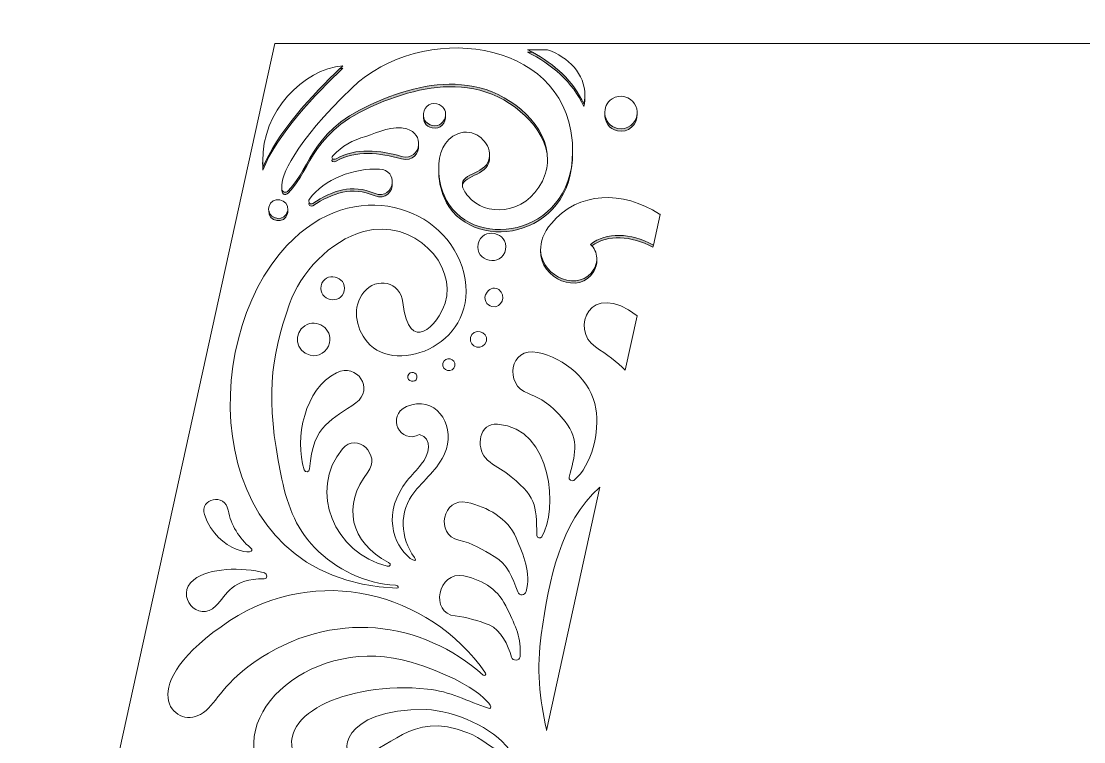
# Model space of a CAD drawing. Extents: x 20 to 980, y -845 to -373.
# Drawn here: x 20.3 to 229.3, y -519.2 to -377.5 of the extents above; entities that cross this region are included whole.
import ezdxf

# ---------------------------------------------------------------- set-up
doc = ezdxf.new("R2010")
doc.units = 0
doc.header["$MEASUREMENT"] = 0
doc.layers.add('Layer 1', color=7, linetype='Continuous', lineweight=0)

# ---------------------------------------------------------------- blocks, each defined once
blk = doc.blocks.new('Block_0')
at = {"layer": 'Layer 1', "true_color": 0xfed09d, "transparency": 33554687}
h = blk.add_hatch(color=41, dxfattribs=at)
h.dxf.hatch_style = 2
edge = h.paths.add_edge_path()
edge.add_spline(control_points=[(130.97, -394.21), (131.13, -393.48), (131.19, -392.77), (131.17, -392.1), (131.16, -392.63), (131.09, -393.17), (130.97, -393.73), (128.9, -389.27), (125.21, -385.85), (120.84, -383.56), (120.84, -383.56), (119.86, -383.56), (119.86, -383.56), (124.66, -385.84), (128.74, -389.43), (130.97, -394.21)], knot_values=[0, 0, 0, 0, 1, 1, 1, 2, 2, 2, 3, 3, 3, 4, 4, 4, 5, 5, 5, 5], degree=3, periodic=0)
h = blk.add_hatch(color=41, dxfattribs=at)
h.dxf.hatch_style = 2
edge = h.paths.add_edge_path()
edge.add_spline(control_points=[(83.58, -386.71), (83.38, -386.73), (83.18, -386.75), (82.99, -386.78), (77.81, -391.66), (70.25, -399.86), (67.85, -406.26), (67.81, -405.85), (67.79, -405.43), (67.79, -405.01), (67.77, -405.58), (67.8, -406.16), (67.85, -406.74), (70.34, -400.09), (78.41, -391.51), (83.58, -386.71)], knot_values=[0, 0, 0, 0, 1, 1, 1, 2, 2, 2, 3, 3, 3, 4, 4, 4, 5, 5, 5, 5], degree=3, periodic=0)
h = blk.add_hatch(color=41, dxfattribs=at)
h.dxf.hatch_style = 2
edge = h.paths.add_edge_path()
edge.add_spline(control_points=[(110.52, -390.56), (103.99, -388.93), (97.85, -390.32), (91.61, -392.74), (76.99, -398.39), (77.7, -405.88), (72.87, -410.75), (72.26, -411.37), (71.61, -411.21), (71.53, -410.21), (71.43, -411.61), (72.17, -411.92), (72.87, -411.21), (77.7, -406.35), (76.99, -398.87), (91.61, -393.22), (97.85, -390.81), (103.99, -389.42), (110.52, -391.05), (116.77, -392.62), (123.64, -398.3), (123.84, -404.77), (123.96, -398.1), (116.92, -392.17), (110.52, -390.56)], knot_values=[0, 0, 0, 0, 1, 1, 1, 2, 2, 2, 3, 3, 3, 4, 4, 4, 5, 5, 5, 6, 6, 6, 7, 7, 7, 8, 8, 8, 8], degree=3, periodic=0)
h = blk.add_hatch(color=41, dxfattribs=at)
h.dxf.hatch_style = 2
edge = h.paths.add_edge_path()
edge.add_spline(control_points=[(103.76, -396.02), (103.62, -397.23), (102.57, -398.36), (101.13, -397.97), (100.02, -397.68), (99.51, -396.94), (99.44, -396.14), (99.33, -397.1), (99.8, -398.1), (101.13, -398.45), (102.76, -398.89), (103.9, -397.38), (103.76, -396.02)], knot_values=[0, 0, 0, 0, 1, 1, 1, 2, 2, 2, 3, 3, 3, 4, 4, 4, 4], degree=3, periodic=0)
h = blk.add_hatch(color=41, dxfattribs=at)
h.dxf.hatch_style = 2
edge = h.paths.add_edge_path()
edge.add_spline(control_points=[(137.58, -398.56), (136.09, -398.23), (135.23, -397.03), (135.1, -395.75), (135.03, -397.2), (135.91, -398.68), (137.58, -399.04), (139.73, -399.51), (141.58, -397.76), (141.44, -395.71), (141.28, -397.54), (139.56, -398.99), (137.58, -398.56)], knot_values=[0, 0, 0, 0, 1, 1, 1, 2, 2, 2, 3, 3, 3, 4, 4, 4, 4], degree=3, periodic=0)
h = blk.add_hatch(color=41, dxfattribs=at)
h.dxf.hatch_style = 2
edge = h.paths.add_edge_path()
edge.add_spline(control_points=[(98.46, -401.79), (98.33, -403.28), (97.12, -404.6), (95.12, -404.05), (90.77, -402.86), (86.19, -402.29), (82.25, -404.5), (81.96, -404.66), (81.66, -404.65), (81.51, -404.53), (81.18, -405), (81.71, -405.27), (82.25, -404.97), (86.19, -402.77), (90.77, -403.33), (95.12, -404.52), (97.33, -405.13), (98.58, -403.45), (98.46, -401.79)], knot_values=[0, 0, 0, 0, 1, 1, 1, 2, 2, 2, 3, 3, 3, 4, 4, 4, 5, 5, 5, 6, 6, 6, 6], degree=3, periodic=0)
h = blk.add_hatch(color=41, dxfattribs=at)
h.dxf.hatch_style = 2
edge = h.paths.add_edge_path()
edge.add_spline(control_points=[(103.47, -411.69), (102.83, -410.17), (102.45, -408.41), (102.42, -406.69), (102.38, -408.55), (102.78, -410.5), (103.47, -412.15), (108.26, -423.46), (128.96, -420.64), (128.77, -403.18), (128.59, -420.23), (108.21, -422.91), (103.47, -411.69)], knot_values=[0, 0, 0, 0, 1, 1, 1, 2, 2, 2, 3, 3, 3, 4, 4, 4, 4], degree=3, periodic=0)
h = blk.add_hatch(color=41, dxfattribs=at)
h.dxf.hatch_style = 2
edge = h.paths.add_edge_path()
edge.add_spline(control_points=[(107.07, -409.79), (107.42, -407.62), (112.64, -407.82), (112.41, -404.1), (112.17, -407.57), (106.7, -407.22), (107.07, -409.79)], knot_values=[0, 0, 0, 0, 1, 1, 1, 2, 2, 2, 2], degree=3, periodic=0)
h = blk.add_hatch(color=41, dxfattribs=at)
h.dxf.hatch_style = 2
edge = h.paths.add_edge_path()
edge.add_spline(control_points=[(77.65, -413.77), (81.57, -411.19), (85.37, -409.94), (89.74, -411.77), (92.01, -412.72), (93.42, -410.9), (93.29, -409.25), (93.14, -410.75), (91.8, -412.16), (89.74, -411.3), (85.37, -409.47), (81.57, -410.72), (77.65, -413.3), (77.32, -413.52), (77.03, -413.35), (76.91, -413.08), (76.72, -413.53), (77.15, -414.09), (77.65, -413.77)], knot_values=[0, 0, 0, 0, 1, 1, 1, 2, 2, 2, 3, 3, 3, 4, 4, 4, 5, 5, 5, 6, 6, 6, 6], degree=3, periodic=0)
h = blk.add_hatch(color=41, dxfattribs=at)
h.dxf.hatch_style = 2
edge = h.paths.add_edge_path()
edge.add_spline(control_points=[(68.97, -414.71), (68.74, -416.9), (72.18, -417.57), (72.69, -415.28), (72.74, -415.05), (72.75, -414.83), (72.73, -414.63), (72.71, -414.7), (72.71, -414.76), (72.69, -414.82), (72.22, -416.94), (69.23, -416.52), (68.97, -414.71)], knot_values=[0, 0, 0, 0, 1, 1, 1, 2, 2, 2, 3, 3, 3, 4, 4, 4, 4], degree=3, periodic=0)
h = blk.add_hatch(color=41, dxfattribs=at)
h.dxf.hatch_style = 2
edge = h.paths.add_edge_path()
edge.add_spline(control_points=[(132.29, -421.37), (132.38, -421.46), (132.46, -421.55), (132.54, -421.64), (135.68, -419.34), (140.27, -419.65), (144.55, -421.91), (144.55, -421.91), (144.64, -421.49), (144.64, -421.49), (144.61, -421.48), (144.59, -421.46), (144.55, -421.45), (140.15, -419.13), (135.43, -418.86), (132.29, -421.37)], knot_values=[0, 0, 0, 0, 1, 1, 1, 2, 2, 2, 3, 3, 3, 4, 4, 4, 5, 5, 5, 5], degree=3, periodic=0)
h = blk.add_hatch(color=41, dxfattribs=at)
h.dxf.hatch_style = 2
edge = h.paths.add_edge_path()
edge.add_spline(control_points=[(122.47, -422.58), (122.26, -428.22), (130.22, -431.42), (132.94, -426.69), (133.37, -425.93), (133.55, -425.18), (133.52, -424.48), (133.47, -425.06), (133.29, -425.64), (132.94, -426.24), (130.29, -430.85), (122.69, -427.94), (122.47, -422.58)], knot_values=[0, 0, 0, 0, 1, 1, 1, 2, 2, 2, 3, 3, 3, 4, 4, 4, 4], degree=3, periodic=0)
at = {"layer": 'Layer 1'}
for points, knots in [([(71.53, -410.17), (71.53, -410.17), (71.53, -410.21), (71.53, -410.21), (71.61, -411.21), (72.26, -411.37), (72.87, -410.75), (77.7, -405.88), (76.99, -398.39), (91.61, -392.74), (97.85, -390.32), (103.99, -388.93), (110.52, -390.56), (116.92, -392.17), (123.96, -398.1), (123.84, -404.77), (123.84, -404.77), (123.84, -404.82), (123.84, -404.82), (123.82, -406.16), (123.5, -407.54), (122.81, -408.92), (119.43, -415.76), (111.45, -415.88), (108.22, -411.91), (107.51, -411.04), (107.16, -410.36), (107.07, -409.81), (107.07, -409.8), (107.07, -409.8), (107.07, -409.79), (106.7, -407.22), (112.17, -407.57), (112.41, -404.1), (112.41, -404.1), (112.41, -404.07), (112.41, -404.07), (112.44, -403.86), (112.43, -403.64), (112.41, -403.4), (112.12, -400.87), (109.25, -398.38), (106.17, -399.61), (103.42, -400.7), (102.36, -403.58), (102.42, -406.62), (102.42, -406.62), (102.42, -406.69), (102.42, -406.69), (102.45, -408.41), (102.83, -410.17), (103.47, -411.69), (108.21, -422.91), (128.59, -420.23), (128.77, -403.18), (128.77, -403.18), (128.77, -403.13), (128.77, -403.13), (128.78, -402.39), (128.75, -401.63), (128.68, -400.84), (126.83, -380.68), (98.96, -377.46), (85.33, -390.6), (73.93, -401.6), (71.37, -407.92), (71.53, -410.17)], [0, 0, 0, 0, 1, 1, 1, 2, 2, 2, 3, 3, 3, 4, 4, 4, 5, 5, 5, 6, 6, 6, 7, 7, 7, 8, 8, 8, 9, 9, 9, 10, 10, 10, 11, 11, 11, 12, 12, 12, 13, 13, 13, 14, 14, 14, 15, 15, 15, 16, 16, 16, 17, 17, 17, 18, 18, 18, 19, 19, 19, 20, 20, 20, 21, 21, 21, 22, 22, 22, 22]), ([(128.68, -400.84), (128.75, -401.63), (128.78, -402.39), (128.77, -403.13), (128.77, -403.13), (128.77, -403.18), (128.77, -403.18), (128.96, -420.64), (108.26, -423.46), (103.47, -412.15), (102.78, -410.5), (102.38, -408.55), (102.42, -406.69), (102.42, -406.69), (102.42, -406.62), (102.42, -406.62), (102.36, -403.58), (103.42, -400.7), (106.17, -399.61), (109.25, -398.38), (112.12, -400.87), (112.41, -403.4), (112.43, -403.64), (112.44, -403.86), (112.41, -404.07), (112.41, -404.07), (112.41, -404.1), (112.41, -404.1), (112.64, -407.82), (107.42, -407.62), (107.07, -409.79), (107.07, -409.8), (107.07, -409.8), (107.07, -409.81), (107.16, -410.36), (107.51, -411.04), (108.22, -411.91), (111.45, -415.88), (119.43, -415.76), (122.81, -408.92), (123.5, -407.54), (123.82, -406.16), (123.84, -404.82), (123.84, -404.82), (123.84, -404.77), (123.84, -404.77), (123.64, -398.3), (116.77, -392.62), (110.52, -391.05), (103.99, -389.42), (97.85, -390.81), (91.61, -393.22), (76.99, -398.87), (77.7, -406.35), (72.87, -411.21), (72.17, -411.92), (71.43, -411.61), (71.53, -410.21), (71.53, -410.21), (71.53, -410.17), (71.53, -410.17), (71.37, -407.92), (73.93, -401.6), (85.33, -390.6), (98.96, -377.46), (126.83, -380.68), (128.68, -400.84)], [0, 0, 0, 0, 1, 1, 1, 2, 2, 2, 3, 3, 3, 4, 4, 4, 5, 5, 5, 6, 6, 6, 7, 7, 7, 8, 8, 8, 9, 9, 9, 10, 10, 10, 11, 11, 11, 12, 12, 12, 13, 13, 13, 14, 14, 14, 15, 15, 15, 16, 16, 16, 17, 17, 17, 18, 18, 18, 19, 19, 19, 20, 20, 20, 21, 21, 21, 22, 22, 22, 22]), ([(234.11, -831.32), (234.11, -831.32), (234.11, -821.44), (234.11, -821.44), (234.11, -821.44), (233.5, -821.44), (233.5, -821.44), (233.5, -821.44), (233.5, -811.56), (233.5, -811.56), (233.5, -811.56), (234.11, -811.56), (234.11, -811.56), (234.11, -811.56), (234.11, -801.69), (234.11, -801.69), (234.11, -801.69), (233.5, -801.69), (233.5, -801.69), (233.5, -801.69), (233.5, -791.81), (233.5, -791.81), (233.5, -791.81), (234.11, -791.81), (234.11, -791.81), (234.11, -791.81), (234.11, -781.93), (234.11, -781.93), (234.11, -781.93), (233.5, -781.93), (233.5, -781.93), (233.5, -781.93), (233.5, -772.05), (233.5, -772.05), (233.5, -772.05), (234.11, -772.05), (234.11, -772.05), (234.11, -772.05), (234.11, -762.17), (234.11, -762.17), (234.11, -762.17), (233.5, -762.17), (233.5, -762.17), (233.5, -762.17), (233.5, -752.29), (233.5, -752.29), (233.5, -752.29), (234.11, -752.29), (234.11, -752.29), (234.11, -752.29), (234.11, -742.41), (234.11, -742.41), (234.11, -742.41), (233.5, -742.41), (233.5, -742.41), (233.5, -742.41), (233.5, -732.53), (233.5, -732.53), (233.5, -732.53), (234.11, -732.53), (234.11, -732.53), (234.11, -732.53), (234.11, -722.65), (234.11, -722.65), (234.11, -722.65), (233.5, -722.65), (233.5, -722.65), (233.5, -722.65), (233.5, -712.77), (233.5, -712.77), (233.5, -712.77), (234.11, -712.77), (234.11, -712.77), (234.11, -712.77), (234.11, -702.89), (234.11, -702.89), (234.11, -702.89), (233.5, -702.89), (233.5, -702.89), (233.5, -702.89), (233.5, -693.01), (233.5, -693.01), (233.5, -693.01), (234.11, -693.01), (234.11, -693.01), (234.11, -693.01), (234.11, -683.13), (234.11, -683.13), (234.11, -683.13), (233.5, -683.13), (233.5, -683.13), (233.5, -683.13), (233.5, -673.25), (233.5, -673.25), (233.5, -673.25), (234.11, -673.25), (234.11, -673.25), (234.11, -673.25), (234.11, -663.37), (234.11, -663.37), (234.11, -663.37), (233.5, -663.37), (233.5, -663.37), (233.5, -663.37), (233.5, -653.5), (233.5, -653.5), (233.5, -653.5), (234.11, -653.5), (234.11, -653.5), (234.11, -653.5), (234.11, -643.62), (234.11, -643.62), (234.11, -643.62), (233.5, -643.62), (233.5, -643.62), (233.5, -643.62), (233.5, -633.74), (233.5, -633.74), (233.5, -633.74), (234.11, -633.74), (234.11, -633.74), (234.11, -633.74), (234.11, -623.86), (234.11, -623.86), (234.11, -623.86), (233.5, -623.86), (233.5, -623.86), (233.5, -623.86), (233.5, -613.98), (233.5, -613.98), (233.5, -613.98), (234.11, -613.98), (234.11, -613.98), (234.11, -613.98), (234.11, -604.1), (234.11, -604.1), (234.11, -604.1), (233.5, -604.1), (233.5, -604.1), (233.5, -604.1), (233.5, -594.22), (233.5, -594.22), (233.5, -594.22), (234.11, -594.22), (234.11, -594.22), (234.11, -594.22), (234.11, -584.34), (234.11, -584.34), (234.11, -584.34), (233.5, -584.34), (233.5, -584.34), (233.5, -584.34), (233.5, -574.46), (233.5, -574.46), (233.5, -574.46), (234.11, -574.46), (234.11, -574.46), (234.11, -574.46), (234.11, -564.58), (234.11, -564.58), (234.11, -564.58), (233.5, -564.58), (233.5, -564.58), (233.5, -564.58), (233.5, -554.7), (233.5, -554.7), (233.5, -554.7), (234.11, -554.7), (234.11, -554.7), (234.11, -554.7), (234.11, -544.82), (234.11, -544.82), (234.11, -544.82), (233.5, -544.82), (233.5, -544.82), (233.5, -544.82), (233.5, -534.94), (233.5, -534.94), (233.5, -534.94), (234.11, -534.94), (234.11, -534.94), (234.11, -534.94), (234.11, -525.06), (234.11, -525.06), (234.11, -525.06), (233.5, -525.06), (233.5, -525.06), (233.5, -525.06), (233.5, -515.18), (233.5, -515.18), (233.5, -515.18), (234.11, -515.18), (234.11, -515.18), (234.11, -515.18), (234.11, -505.3), (234.11, -505.3), (234.11, -505.3), (233.5, -505.3), (233.5, -505.3), (233.5, -505.3), (233.5, -495.42), (233.5, -495.42), (233.5, -495.42), (234.11, -495.42), (234.11, -495.42), (234.11, -495.42), (234.11, -485.55), (234.11, -485.55), (234.11, -485.55), (233.5, -485.55), (233.5, -485.55), (233.5, -485.55), (233.5, -475.67), (233.5, -475.67), (233.5, -475.67), (234.11, -475.67), (234.11, -475.67), (234.11, -475.67), (234.11, -465.79), (234.11, -465.79), (234.11, -465.79), (233.5, -465.79), (233.5, -465.79), (233.5, -465.79), (233.5, -455.91), (233.5, -455.91), (233.5, -455.91), (234.11, -455.91), (234.11, -455.91), (234.11, -455.91), (234.11, -446.03), (234.11, -446.03), (234.11, -446.03), (233.5, -446.03), (233.5, -446.03), (233.5, -446.03), (233.5, -436.15), (233.5, -436.15), (233.5, -436.15), (234.11, -436.15), (234.11, -436.15), (234.11, -436.15), (234.11, -426.27), (234.11, -426.27), (234.11, -426.27), (233.5, -426.27), (233.5, -426.27), (233.5, -426.27), (233.5, -416.39), (233.5, -416.39), (233.5, -416.39), (234.11, -416.39), (234.11, -416.39), (234.11, -416.39), (234.11, -406.51), (234.11, -406.51), (234.11, -406.51), (233.5, -406.51), (233.5, -406.51), (233.5, -406.51), (233.5, -396.63), (233.5, -396.63), (233.5, -396.63), (234.11, -396.63), (234.11, -396.63), (234.11, -396.63), (234.11, -386.75), (234.11, -386.75), (234.11, -386.75), (233.5, -386.75), (233.5, -386.75), (233.5, -386.75), (233.5, -381.85), (233.5, -381.85), (233.5, -381.85), (234.11, -381.85), (234.11, -381.85), (234.11, -381.85), (234.11, -381.85), (234.11, -381.85), (234.11, -381.85), (70.17, -381.85), (70.17, -381.85), (70.17, -381.85), (20.3, -608.95), (20.3, -608.95), (20.3, -608.95), (69.51, -836.22), (69.51, -836.22), (69.51, -836.22), (233.5, -836.22), (233.5, -836.22), (233.5, -836.22), (233.5, -831.32), (233.5, -831.32), (233.5, -831.32), (234.11, -831.32), (234.11, -831.32)], [0, 0, 0, 0, 1, 1, 1, 2, 2, 2, 3, 3, 3, 4, 4, 4, 5, 5, 5, 6, 6, 6, 7, 7, 7, 8, 8, 8, 9, 9, 9, 10, 10, 10, 11, 11, 11, 12, 12, 12, 13, 13, 13, 14, 14, 14, 15, 15, 15, 16, 16, 16, 17, 17, 17, 18, 18, 18, 19, 19, 19, 20, 20, 20, 21, 21, 21, 22, 22, 22, 23, 23, 23, 24, 24, 24, 25, 25, 25, 26, 26, 26, 27, 27, 27, 28, 28, 28, 29, 29, 29, 30, 30, 30, 31, 31, 31, 32, 32, 32, 33, 33, 33, 34, 34, 34, 35, 35, 35, 36, 36, 36, 37, 37, 37, 38, 38, 38, 39, 39, 39, 40, 40, 40, 41, 41, 41, 42, 42, 42, 43, 43, 43, 44, 44, 44, 45, 45, 45, 46, 46, 46, 47, 47, 47, 48, 48, 48, 49, 49, 49, 50, 50, 50, 51, 51, 51, 52, 52, 52, 53, 53, 53, 54, 54, 54, 55, 55, 55, 56, 56, 56, 57, 57, 57, 58, 58, 58, 59, 59, 59, 60, 60, 60, 61, 61, 61, 62, 62, 62, 63, 63, 63, 64, 64, 64, 65, 65, 65, 66, 66, 66, 67, 67, 67, 68, 68, 68, 69, 69, 69, 70, 70, 70, 71, 71, 71, 72, 72, 72, 73, 73, 73, 74, 74, 74, 75, 75, 75, 76, 76, 76, 77, 77, 77, 78, 78, 78, 79, 79, 79, 80, 80, 80, 81, 81, 81, 82, 82, 82, 83, 83, 83, 84, 84, 84, 85, 85, 85, 86, 86, 86, 87, 87, 87, 88, 88, 88, 89, 89, 89, 90, 90, 90, 91, 91, 91, 92, 92, 92, 93, 93, 93, 94, 94, 94, 95, 95, 95, 96, 96, 96, 97, 97, 97, 98, 98, 98, 99, 99, 99, 99]), ([(130.97, -393.73), (131.09, -393.17), (131.16, -392.63), (131.17, -392.1), (131.17, -392.1), (131.17, -392.03), (131.17, -392.03), (131.22, -387.8), (127.9, -384.56), (123.82, -383.06), (123.82, -383.06), (119.86, -383.06), (119.86, -383.06), (120.19, -383.21), (120.52, -383.39), (120.84, -383.56), (125.21, -385.85), (128.9, -389.27), (130.97, -393.73)], [0, 0, 0, 0, 1, 1, 1, 2, 2, 2, 3, 3, 3, 4, 4, 4, 5, 5, 5, 6, 6, 6, 6]), ([(119.86, -383.06), (119.86, -383.06), (123.82, -383.06), (123.82, -383.06), (127.9, -384.56), (131.22, -387.8), (131.17, -392.03), (131.17, -392.03), (131.17, -392.1), (131.17, -392.1), (131.19, -392.77), (131.13, -393.48), (130.97, -394.21), (128.74, -389.43), (124.66, -385.84), (119.86, -383.56), (119.86, -383.56), (120.84, -383.56), (120.84, -383.56), (120.52, -383.39), (120.19, -383.21), (119.86, -383.06)], [0, 0, 0, 0, 1, 1, 1, 2, 2, 2, 3, 3, 3, 4, 4, 4, 5, 5, 5, 6, 6, 6, 7, 7, 7, 7]), ([(130.97, -394.21), (131.13, -393.48), (131.19, -392.77), (131.17, -392.1), (131.16, -392.63), (131.09, -393.17), (130.97, -393.73), (128.9, -389.27), (125.21, -385.85), (120.84, -383.56), (120.84, -383.56), (119.86, -383.56), (119.86, -383.56), (124.66, -385.84), (128.74, -389.43), (130.97, -394.21)], [0, 0, 0, 0, 1, 1, 1, 2, 2, 2, 3, 3, 3, 4, 4, 4, 5, 5, 5, 5]), ([(82.99, -386.78), (83.18, -386.59), (83.38, -386.4), (83.58, -386.22), (75.69, -386.88), (67.63, -395.28), (67.79, -405.01), (67.79, -405.43), (67.81, -405.85), (67.85, -406.26), (70.25, -399.86), (77.81, -391.66), (82.99, -386.78)], [0, 0, 0, 0, 1, 1, 1, 2, 2, 2, 3, 3, 3, 4, 4, 4, 4]), ([(83.58, -386.22), (83.38, -386.4), (83.18, -386.59), (82.99, -386.78), (83.18, -386.75), (83.38, -386.73), (83.58, -386.71), (78.41, -391.51), (70.34, -400.09), (67.85, -406.74), (67.8, -406.16), (67.77, -405.58), (67.79, -405.01), (67.63, -395.28), (75.69, -386.88), (83.58, -386.22)], [0, 0, 0, 0, 1, 1, 1, 2, 2, 2, 3, 3, 3, 4, 4, 4, 5, 5, 5, 5]), ([(83.58, -386.71), (83.38, -386.73), (83.18, -386.75), (82.99, -386.78), (77.81, -391.66), (70.25, -399.86), (67.85, -406.26), (67.81, -405.85), (67.79, -405.43), (67.79, -405.01), (67.77, -405.58), (67.8, -406.16), (67.85, -406.74), (70.34, -400.09), (78.41, -391.51), (83.58, -386.71)], [0, 0, 0, 0, 1, 1, 1, 2, 2, 2, 3, 3, 3, 4, 4, 4, 5, 5, 5, 5]), ([(110.52, -390.56), (103.99, -388.93), (97.85, -390.32), (91.61, -392.74), (76.99, -398.39), (77.7, -405.88), (72.87, -410.75), (72.26, -411.37), (71.61, -411.21), (71.53, -410.21), (71.43, -411.61), (72.17, -411.92), (72.87, -411.21), (77.7, -406.35), (76.99, -398.87), (91.61, -393.22), (97.85, -390.81), (103.99, -389.42), (110.52, -391.05), (116.77, -392.62), (123.64, -398.3), (123.84, -404.77), (123.96, -398.1), (116.92, -392.17), (110.52, -390.56)], [0, 0, 0, 0, 1, 1, 1, 2, 2, 2, 3, 3, 3, 4, 4, 4, 5, 5, 5, 6, 6, 6, 7, 7, 7, 8, 8, 8, 8]), ([(135.1, -395.72), (135.1, -395.73), (135.1, -395.73), (135.1, -395.73), (135.1, -395.73), (135.1, -395.75), (135.1, -395.75), (135.23, -397.03), (136.09, -398.23), (137.58, -398.56), (139.56, -398.99), (141.28, -397.54), (141.44, -395.71), (141.44, -395.71), (141.44, -395.68), (141.44, -395.68), (141.49, -395.05), (141.34, -394.36), (140.96, -393.7), (140.17, -392.33), (138.09, -391.72), (136.53, -392.73), (135.46, -393.42), (135.01, -394.59), (135.1, -395.7), (135.1, -395.71), (135.1, -395.71), (135.1, -395.72)], [0, 0, 0, 0, 1, 1, 1, 2, 2, 2, 3, 3, 3, 4, 4, 4, 5, 5, 5, 6, 6, 6, 7, 7, 7, 8, 8, 8, 9, 9, 9, 9]), ([(136.53, -392.73), (138.09, -391.72), (140.17, -392.33), (140.96, -393.7), (141.34, -394.36), (141.49, -395.05), (141.44, -395.68), (141.44, -395.68), (141.44, -395.71), (141.44, -395.71), (141.58, -397.76), (139.73, -399.51), (137.58, -399.04), (135.91, -398.68), (135.03, -397.2), (135.1, -395.75), (135.1, -395.75), (135.1, -395.73), (135.1, -395.73), (135.1, -395.73), (135.1, -395.73), (135.1, -395.72), (135.1, -395.71), (135.1, -395.71), (135.1, -395.7), (135.01, -394.59), (135.46, -393.42), (136.53, -392.73)], [0, 0, 0, 0, 1, 1, 1, 2, 2, 2, 3, 3, 3, 4, 4, 4, 5, 5, 5, 6, 6, 6, 7, 7, 7, 8, 8, 8, 9, 9, 9, 9]), ([(101.13, -397.97), (102.57, -398.36), (103.62, -397.23), (103.76, -396.02), (103.86, -395.07), (103.39, -394.05), (102.07, -393.7), (100.44, -393.27), (99.3, -394.77), (99.44, -396.13), (99.44, -396.13), (99.44, -396.14), (99.44, -396.14), (99.51, -396.94), (100.02, -397.68), (101.13, -397.97)], [0, 0, 0, 0, 1, 1, 1, 2, 2, 2, 3, 3, 3, 4, 4, 4, 5, 5, 5, 5]), ([(101.13, -398.45), (99.8, -398.1), (99.33, -397.1), (99.44, -396.14), (99.44, -396.14), (99.44, -396.13), (99.44, -396.13), (99.3, -394.77), (100.44, -393.27), (102.07, -393.7), (103.39, -394.05), (103.86, -395.07), (103.76, -396.02), (103.9, -397.38), (102.76, -398.89), (101.13, -398.45)], [0, 0, 0, 0, 1, 1, 1, 2, 2, 2, 3, 3, 3, 4, 4, 4, 5, 5, 5, 5]), ([(103.76, -396.02), (103.62, -397.23), (102.57, -398.36), (101.13, -397.97), (100.02, -397.68), (99.51, -396.94), (99.44, -396.14), (99.33, -397.1), (99.8, -398.1), (101.13, -398.45), (102.76, -398.89), (103.9, -397.38), (103.76, -396.02)], [0, 0, 0, 0, 1, 1, 1, 2, 2, 2, 3, 3, 3, 4, 4, 4, 4]), ([(137.58, -398.56), (136.09, -398.23), (135.23, -397.03), (135.1, -395.75), (135.03, -397.2), (135.91, -398.68), (137.58, -399.04), (139.73, -399.51), (141.58, -397.76), (141.44, -395.71), (141.28, -397.54), (139.56, -398.99), (137.58, -398.56)], [0, 0, 0, 0, 1, 1, 1, 2, 2, 2, 3, 3, 3, 4, 4, 4, 4]), ([(82.25, -404.97), (81.71, -405.27), (81.18, -405), (81.51, -404.53), (81.37, -404.42), (81.35, -404.22), (81.58, -403.97), (83.44, -401.9), (85.43, -400.93), (88.05, -400.12), (90.62, -399.32), (93.33, -397.87), (96.18, -398.66), (97.87, -399.12), (98.56, -400.52), (98.46, -401.79), (98.58, -403.45), (97.33, -405.13), (95.12, -404.52), (90.77, -403.33), (86.19, -402.77), (82.25, -404.97)], [0, 0, 0, 0, 1, 1, 1, 2, 2, 2, 3, 3, 3, 4, 4, 4, 5, 5, 5, 6, 6, 6, 7, 7, 7, 7]), ([(82.25, -404.5), (86.19, -402.29), (90.77, -402.86), (95.12, -404.05), (97.12, -404.6), (98.33, -403.28), (98.46, -401.79), (98.56, -400.52), (97.87, -399.12), (96.18, -398.66), (93.33, -397.87), (90.62, -399.32), (88.05, -400.12), (85.43, -400.93), (83.44, -401.9), (81.58, -403.97), (81.35, -404.22), (81.37, -404.42), (81.51, -404.53), (81.66, -404.65), (81.96, -404.66), (82.25, -404.5)], [0, 0, 0, 0, 1, 1, 1, 2, 2, 2, 3, 3, 3, 4, 4, 4, 5, 5, 5, 6, 6, 6, 7, 7, 7, 7]), ([(98.46, -401.79), (98.33, -403.28), (97.12, -404.6), (95.12, -404.05), (90.77, -402.86), (86.19, -402.29), (82.25, -404.5), (81.96, -404.66), (81.66, -404.65), (81.51, -404.53), (81.18, -405), (81.71, -405.27), (82.25, -404.97), (86.19, -402.77), (90.77, -403.33), (95.12, -404.52), (97.33, -405.13), (98.58, -403.45), (98.46, -401.79)], [0, 0, 0, 0, 1, 1, 1, 2, 2, 2, 3, 3, 3, 4, 4, 4, 5, 5, 5, 6, 6, 6, 6]), ([(103.47, -411.69), (102.83, -410.17), (102.45, -408.41), (102.42, -406.69), (102.38, -408.55), (102.78, -410.5), (103.47, -412.15), (108.26, -423.46), (128.96, -420.64), (128.77, -403.18), (128.59, -420.23), (108.21, -422.91), (103.47, -411.69)], [0, 0, 0, 0, 1, 1, 1, 2, 2, 2, 3, 3, 3, 4, 4, 4, 4]), ([(107.07, -409.79), (107.42, -407.62), (112.64, -407.82), (112.41, -404.1), (112.17, -407.57), (106.7, -407.22), (107.07, -409.79)], [0, 0, 0, 0, 1, 1, 1, 2, 2, 2, 2]), ([(94.17, -488.99), (94.73, -489.01), (94.5, -488.46), (93.94, -488.43), (88.02, -488.18), (82.19, -485.26), (78.05, -481.05), (74.02, -476.94), (72.48, -472.08), (71.36, -466.55), (68.38, -451.85), (69.21, -444.13), (73.07, -433.04), (75.18, -426.97), (81.07, -420.65), (87.64, -418.84), (97.63, -416.1), (106.04, -425.55), (103.7, -432.9), (102.3, -437.31), (96.56, -443.35), (95.37, -432.81), (94.9, -428.61), (90.18, -427.76), (87.71, -430.74), (85.34, -433.58), (85.98, -437.71), (88.38, -440.57), (94.15, -447.46), (110.8, -440.73), (107.36, -426.98), (104.08, -413.85), (85.76, -407.56), (72.57, -421.56), (54.64, -440.63), (55.91, -487.51), (94.17, -488.99)], [0, 0, 0, 0, 1, 1, 1, 2, 2, 2, 3, 3, 3, 4, 4, 4, 5, 5, 5, 6, 6, 6, 7, 7, 7, 8, 8, 8, 9, 9, 9, 10, 10, 10, 11, 11, 11, 12, 12, 12, 12]), ([(72.57, -421.56), (85.76, -407.56), (104.08, -413.85), (107.36, -426.98), (110.8, -440.73), (94.15, -447.46), (88.38, -440.57), (85.98, -437.71), (85.34, -433.58), (87.71, -430.74), (90.18, -427.76), (94.9, -428.61), (95.37, -432.81), (96.56, -443.35), (102.3, -437.31), (103.7, -432.9), (106.04, -425.55), (97.63, -416.1), (87.64, -418.84), (81.07, -420.65), (75.18, -426.97), (73.07, -433.04), (69.21, -444.13), (68.38, -451.85), (71.36, -466.55), (72.48, -472.08), (74.02, -476.94), (78.05, -481.05), (82.19, -485.26), (88.02, -488.18), (93.94, -488.43), (94.5, -488.46), (94.73, -489.01), (94.17, -488.99), (55.91, -487.51), (54.64, -440.63), (72.57, -421.56)], [0, 0, 0, 0, 1, 1, 1, 2, 2, 2, 3, 3, 3, 4, 4, 4, 5, 5, 5, 6, 6, 6, 7, 7, 7, 8, 8, 8, 9, 9, 9, 10, 10, 10, 11, 11, 11, 12, 12, 12, 12]), ([(76.97, -412.49), (79.82, -408.46), (85.85, -406.29), (90.78, -406.56), (92.65, -406.67), (93.39, -407.99), (93.29, -409.24), (93.29, -409.24), (93.29, -409.25), (93.29, -409.25), (93.42, -410.9), (92.01, -412.72), (89.74, -411.77), (85.37, -409.94), (81.57, -411.19), (77.65, -413.77), (77.15, -414.09), (76.72, -413.53), (76.91, -413.08), (76.83, -412.9), (76.84, -412.68), (76.97, -412.49)], [0, 0, 0, 0, 1, 1, 1, 2, 2, 2, 3, 3, 3, 4, 4, 4, 5, 5, 5, 6, 6, 6, 7, 7, 7, 7]), ([(77.65, -413.3), (81.57, -410.72), (85.37, -409.47), (89.74, -411.3), (91.8, -412.16), (93.14, -410.75), (93.29, -409.25), (93.29, -409.25), (93.29, -409.24), (93.29, -409.24), (93.39, -407.99), (92.65, -406.67), (90.78, -406.56), (85.85, -406.29), (79.82, -408.46), (76.97, -412.49), (76.84, -412.68), (76.83, -412.9), (76.91, -413.08), (77.03, -413.35), (77.32, -413.52), (77.65, -413.3)], [0, 0, 0, 0, 1, 1, 1, 2, 2, 2, 3, 3, 3, 4, 4, 4, 5, 5, 5, 6, 6, 6, 7, 7, 7, 7]), ([(77.65, -413.77), (81.57, -411.19), (85.37, -409.94), (89.74, -411.77), (92.01, -412.72), (93.42, -410.9), (93.29, -409.25), (93.14, -410.75), (91.8, -412.16), (89.74, -411.3), (85.37, -409.47), (81.57, -410.72), (77.65, -413.3), (77.32, -413.52), (77.03, -413.35), (76.91, -413.08), (76.72, -413.53), (77.15, -414.09), (77.65, -413.77)], [0, 0, 0, 0, 1, 1, 1, 2, 2, 2, 3, 3, 3, 4, 4, 4, 5, 5, 5, 6, 6, 6, 6]), ([(72.69, -415.28), (72.18, -417.57), (68.74, -416.9), (68.97, -414.71), (68.97, -414.71), (68.97, -414.7), (68.97, -414.7), (68.94, -414.49), (68.95, -414.25), (69.01, -414.01), (69.51, -411.71), (72.98, -412.39), (72.73, -414.61), (72.73, -414.61), (72.73, -414.63), (72.73, -414.63), (72.75, -414.83), (72.74, -415.05), (72.69, -415.28)], [0, 0, 0, 0, 1, 1, 1, 2, 2, 2, 3, 3, 3, 4, 4, 4, 5, 5, 5, 6, 6, 6, 6]), ([(69.01, -414.01), (68.95, -414.25), (68.94, -414.49), (68.97, -414.7), (68.97, -414.7), (68.97, -414.71), (68.97, -414.71), (69.23, -416.52), (72.22, -416.94), (72.69, -414.82), (72.71, -414.76), (72.71, -414.7), (72.73, -414.63), (72.73, -414.63), (72.73, -414.61), (72.73, -414.61), (72.98, -412.39), (69.51, -411.71), (69.01, -414.01)], [0, 0, 0, 0, 1, 1, 1, 2, 2, 2, 3, 3, 3, 4, 4, 4, 5, 5, 5, 6, 6, 6, 6]), ([(146, -415.48), (146, -415.48), (144.68, -421.51), (144.68, -421.51), (144.67, -421.5), (144.65, -421.49), (144.64, -421.49), (144.64, -421.49), (144.55, -421.91), (144.55, -421.91), (140.27, -419.65), (135.68, -419.34), (132.54, -421.64), (133.21, -422.4), (133.59, -423.37), (133.52, -424.43), (133.52, -424.43), (133.52, -424.48), (133.52, -424.48), (133.55, -425.18), (133.37, -425.93), (132.94, -426.69), (130.22, -431.42), (122.26, -428.22), (122.47, -422.58), (122.47, -422.58), (122.47, -422.5), (122.47, -422.5), (122.42, -420.91), (123.02, -419.11), (124.59, -417.23), (129.88, -410.9), (138.6, -410.71), (145.88, -415.41), (145.93, -415.43), (145.96, -415.46), (146, -415.48)], [0, 0, 0, 0, 1, 1, 1, 2, 2, 2, 3, 3, 3, 4, 4, 4, 5, 5, 5, 6, 6, 6, 7, 7, 7, 8, 8, 8, 9, 9, 9, 10, 10, 10, 11, 11, 11, 12, 12, 12, 12]), ([(124.59, -417.23), (123.02, -419.11), (122.42, -420.91), (122.47, -422.5), (122.47, -422.5), (122.47, -422.58), (122.47, -422.58), (122.69, -427.94), (130.29, -430.85), (132.94, -426.24), (133.29, -425.64), (133.47, -425.06), (133.52, -424.48), (133.52, -424.48), (133.52, -424.43), (133.52, -424.43), (133.59, -423.37), (133.21, -422.4), (132.54, -421.64), (132.46, -421.55), (132.38, -421.46), (132.29, -421.37), (135.43, -418.86), (140.15, -419.13), (144.55, -421.45), (144.59, -421.46), (144.61, -421.48), (144.64, -421.49), (144.65, -421.49), (144.67, -421.5), (144.68, -421.51), (144.68, -421.51), (146, -415.48), (146, -415.48), (145.96, -415.46), (145.93, -415.43), (145.88, -415.41), (138.6, -410.71), (129.88, -410.9), (124.59, -417.23)], [0, 0, 0, 0, 1, 1, 1, 2, 2, 2, 3, 3, 3, 4, 4, 4, 5, 5, 5, 6, 6, 6, 7, 7, 7, 8, 8, 8, 9, 9, 9, 10, 10, 10, 11, 11, 11, 12, 12, 12, 13, 13, 13, 13]), ([(68.97, -414.71), (68.74, -416.9), (72.18, -417.57), (72.69, -415.28), (72.74, -415.05), (72.75, -414.83), (72.73, -414.63), (72.71, -414.7), (72.71, -414.76), (72.69, -414.82), (72.22, -416.94), (69.23, -416.52), (68.97, -414.71)], [0, 0, 0, 0, 1, 1, 1, 2, 2, 2, 3, 3, 3, 4, 4, 4, 4]), ([(110.17, -421.27), (109.41, -424.75), (114.89, -425.96), (115.58, -422.36), (116.23, -418.95), (110.92, -417.82), (110.17, -421.27)], [0, 0, 0, 0, 1, 1, 1, 2, 2, 2, 2]), ([(115.58, -422.36), (114.89, -425.96), (109.41, -424.75), (110.17, -421.27), (110.92, -417.82), (116.23, -418.95), (115.58, -422.36)], [0, 0, 0, 0, 1, 1, 1, 2, 2, 2, 2]), ([(132.29, -421.37), (132.38, -421.46), (132.46, -421.55), (132.54, -421.64), (135.68, -419.34), (140.27, -419.65), (144.55, -421.91), (144.55, -421.91), (144.64, -421.49), (144.64, -421.49), (144.61, -421.48), (144.59, -421.46), (144.55, -421.45), (140.15, -419.13), (135.43, -418.86), (132.29, -421.37)], [0, 0, 0, 0, 1, 1, 1, 2, 2, 2, 3, 3, 3, 4, 4, 4, 5, 5, 5, 5]), ([(122.47, -422.58), (122.26, -428.22), (130.22, -431.42), (132.94, -426.69), (133.37, -425.93), (133.55, -425.18), (133.52, -424.48), (133.47, -425.06), (133.29, -425.64), (132.94, -426.24), (130.29, -430.85), (122.69, -427.94), (122.47, -422.58)], [0, 0, 0, 0, 1, 1, 1, 2, 2, 2, 3, 3, 3, 4, 4, 4, 4]), ([(83.83, -430.49), (84.47, -427.57), (79.93, -426.56), (79.29, -429.5), (78.65, -432.42), (83.19, -433.41), (83.83, -430.49)], [0, 0, 0, 0, 1, 1, 1, 2, 2, 2, 2]), ([(79.29, -429.5), (79.93, -426.56), (84.47, -427.57), (83.83, -430.49), (83.19, -433.41), (78.65, -432.42), (79.29, -429.5)], [0, 0, 0, 0, 1, 1, 1, 2, 2, 2, 2]), ([(133.25, -441.52), (135.45, -443.01), (137.57, -444.47), (139.12, -446.14), (139.12, -446.14), (141.47, -435.39), (141.47, -435.39), (132.1, -428.21), (128.22, -438.12), (133.25, -441.52)], [0, 0, 0, 0, 1, 1, 1, 2, 2, 2, 3, 3, 3, 3]), ([(139.12, -446.14), (137.57, -444.47), (135.45, -443.01), (133.25, -441.52), (128.22, -438.12), (132.1, -428.21), (141.47, -435.39), (141.47, -435.39), (139.12, -446.14), (139.12, -446.14)], [0, 0, 0, 0, 1, 1, 1, 2, 2, 2, 3, 3, 3, 3]), ([(114.25, -430.27), (113.57, -429.78), (112.58, -429.86), (111.92, -430.75), (110.9, -432.14), (111.95, -433.39), (112.89, -433.59), (114.9, -434.03), (115.74, -431.36), (114.25, -430.27)], [0, 0, 0, 0, 1, 1, 1, 2, 2, 2, 3, 3, 3, 3]), ([(111.92, -430.75), (112.58, -429.86), (113.57, -429.78), (114.25, -430.27), (115.74, -431.36), (114.9, -434.03), (112.89, -433.59), (111.95, -433.39), (110.9, -432.14), (111.92, -430.75)], [0, 0, 0, 0, 1, 1, 1, 2, 2, 2, 3, 3, 3, 3]), ([(76.09, -437.36), (73.78, -438.83), (74.24, -442.41), (77.13, -443.18), (78.67, -443.59), (80.55, -442.55), (80.95, -440.74), (81.54, -438.04), (78.5, -435.8), (76.09, -437.36)], [0, 0, 0, 0, 1, 1, 1, 2, 2, 2, 3, 3, 3, 3]), ([(80.95, -440.74), (80.55, -442.55), (78.67, -443.59), (77.13, -443.18), (74.24, -442.41), (73.78, -438.83), (76.09, -437.36), (78.5, -435.8), (81.54, -438.04), (80.95, -440.74)], [0, 0, 0, 0, 1, 1, 1, 2, 2, 2, 3, 3, 3, 3]), ([(108.67, -439.71), (108.23, -441.73), (111.36, -442.41), (111.8, -440.39), (112.24, -438.38), (109.12, -437.7), (108.67, -439.71)], [0, 0, 0, 0, 1, 1, 1, 2, 2, 2, 2]), ([(111.8, -440.39), (111.36, -442.41), (108.23, -441.73), (108.67, -439.71), (109.12, -437.7), (112.24, -438.38), (111.8, -440.39)], [0, 0, 0, 0, 1, 1, 1, 2, 2, 2, 2]), ([(121.82, -442.61), (116.42, -441.5), (115.18, -448.97), (120.05, -450.72), (123.09, -451.82), (125.3, -453.66), (127.28, -456.19), (130.2, -459.94), (129.19, -463), (128.07, -467.13), (127.94, -467.62), (128.6, -468.13), (129.03, -467.79), (132.64, -464.78), (134.06, -458.2), (133.35, -453.71), (132.47, -448.11), (127.16, -443.69), (121.82, -442.61)], [0, 0, 0, 0, 1, 1, 1, 2, 2, 2, 3, 3, 3, 4, 4, 4, 5, 5, 5, 6, 6, 6, 6]), ([(133.35, -453.71), (134.06, -458.2), (132.64, -464.78), (129.03, -467.79), (128.6, -468.13), (127.94, -467.62), (128.07, -467.13), (129.19, -463), (130.2, -459.94), (127.28, -456.19), (125.3, -453.66), (123.09, -451.82), (120.05, -450.72), (115.18, -448.97), (116.42, -441.5), (121.82, -442.61), (127.16, -443.69), (132.47, -448.11), (133.35, -453.71)], [0, 0, 0, 0, 1, 1, 1, 2, 2, 2, 3, 3, 3, 4, 4, 4, 5, 5, 5, 6, 6, 6, 6]), ([(77.01, -465.54), (77.62, -456.61), (81.7, -455.83), (86.13, -452.54), (89.84, -449.79), (86.35, -444.6), (82.33, -446.61), (76.04, -449.76), (74, -459.46), (75.97, -465.74), (76.17, -466.36), (76.97, -466.1), (77.01, -465.54)], [0, 0, 0, 0, 1, 1, 1, 2, 2, 2, 3, 3, 3, 4, 4, 4, 4]), ([(82.33, -446.61), (86.35, -444.6), (89.84, -449.79), (86.13, -452.54), (81.7, -455.83), (77.62, -456.61), (77.01, -465.54), (76.97, -466.1), (76.17, -466.36), (75.97, -465.74), (74, -459.46), (76.04, -449.76), (82.33, -446.61)], [0, 0, 0, 0, 1, 1, 1, 2, 2, 2, 3, 3, 3, 4, 4, 4, 4]), ([(103.26, -444.76), (102.93, -446.27), (105.26, -446.77), (105.59, -445.27), (105.91, -443.76), (103.59, -443.25), (103.26, -444.76)], [0, 0, 0, 0, 1, 1, 1, 2, 2, 2, 2]), ([(105.59, -445.27), (105.26, -446.77), (102.93, -446.27), (103.26, -444.76), (103.59, -443.25), (105.91, -443.76), (105.59, -445.27)], [0, 0, 0, 0, 1, 1, 1, 2, 2, 2, 2]), ([(98.14, -447.62), (98.39, -446.47), (96.61, -446.09), (96.36, -447.23), (96.11, -448.37), (97.89, -448.77), (98.14, -447.62)], [0, 0, 0, 0, 1, 1, 1, 2, 2, 2, 2]), ([(96.36, -447.23), (96.61, -446.09), (98.39, -446.47), (98.14, -447.62), (97.89, -448.77), (96.11, -448.37), (96.36, -447.23)], [0, 0, 0, 0, 1, 1, 1, 2, 2, 2, 2]), ([(103.92, -461.6), (105.56, -456.66), (101.63, -450.86), (96.08, -453.28), (92, -455.05), (94.84, -460.86), (98.67, -458.75), (101.2, -459.44), (100.65, -462.85), (98.96, -464.61), (98.13, -465.75), (97.11, -466.74), (96.24, -467.83), (91.29, -474), (93.32, -480.38), (96.82, -483.13), (97.48, -483.64), (98.22, -483.75), (97.66, -482.99), (94.85, -479.11), (94.5, -473.93), (97.71, -469.99), (100.01, -467.16), (102.71, -465.21), (103.92, -461.6)], [0, 0, 0, 0, 1, 1, 1, 2, 2, 2, 3, 3, 3, 4, 4, 4, 5, 5, 5, 6, 6, 6, 7, 7, 7, 8, 8, 8, 8]), ([(97.66, -482.99), (98.22, -483.75), (97.48, -483.64), (96.82, -483.13), (93.32, -480.38), (91.29, -474), (96.24, -467.83), (97.11, -466.74), (98.13, -465.75), (98.96, -464.61), (100.65, -462.85), (101.2, -459.44), (98.67, -458.75), (94.84, -460.86), (92, -455.05), (96.08, -453.28), (101.63, -450.86), (105.56, -456.66), (103.92, -461.6), (102.71, -465.21), (100.01, -467.16), (97.71, -469.99), (94.5, -473.93), (94.85, -479.11), (97.66, -482.99)], [0, 0, 0, 0, 1, 1, 1, 2, 2, 2, 3, 3, 3, 4, 4, 4, 5, 5, 5, 6, 6, 6, 7, 7, 7, 8, 8, 8, 8]), ([(111.6, -463.38), (112.73, -464.67), (114.29, -465.25), (115.62, -466.27), (121.79, -471.02), (121.56, -472.47), (121.73, -478.66), (121.75, -479.19), (122.44, -479.26), (122.68, -478.87), (125.88, -473.81), (124.94, -457.6), (113.99, -456.73), (110.32, -456.43), (109.74, -461.27), (111.6, -463.38)], [0, 0, 0, 0, 1, 1, 1, 2, 2, 2, 3, 3, 3, 4, 4, 4, 5, 5, 5, 5]), ([(122.68, -478.87), (122.44, -479.26), (121.75, -479.19), (121.73, -478.66), (121.56, -472.47), (121.79, -471.02), (115.62, -466.27), (114.29, -465.25), (112.73, -464.67), (111.6, -463.38), (109.74, -461.27), (110.32, -456.43), (113.99, -456.73), (124.94, -457.6), (125.88, -473.81), (122.68, -478.87)], [0, 0, 0, 0, 1, 1, 1, 2, 2, 2, 3, 3, 3, 4, 4, 4, 5, 5, 5, 5]), ([(92.28, -484.64), (92.94, -484.8), (93.13, -484.24), (92.54, -483.94), (84.96, -480.07), (83.37, -472.59), (88.48, -466.18), (91.18, -462.79), (86.3, -458.21), (83.49, -461.58), (76.64, -469.78), (81.93, -482.28), (92.28, -484.64)], [0, 0, 0, 0, 1, 1, 1, 2, 2, 2, 3, 3, 3, 4, 4, 4, 4]), ([(83.49, -461.58), (86.3, -458.21), (91.18, -462.79), (88.48, -466.18), (83.37, -472.59), (84.96, -480.07), (92.54, -483.94), (93.13, -484.24), (92.94, -484.8), (92.28, -484.64), (81.93, -482.28), (76.64, -469.78), (83.49, -461.58)], [0, 0, 0, 0, 1, 1, 1, 2, 2, 2, 3, 3, 3, 4, 4, 4, 4]), ([(65.39, -481.06), (63.12, -479.18), (61.53, -476.58), (61, -473.66), (60.37, -470.2), (55.34, -471.32), (56.36, -474.53), (58.82, -482.17), (67.43, -482.76), (65.39, -481.06)], [0, 0, 0, 0, 1, 1, 1, 2, 2, 2, 3, 3, 3, 3]), ([(61, -473.66), (61.53, -476.58), (63.12, -479.18), (65.39, -481.06), (67.43, -482.76), (58.82, -482.17), (56.36, -474.53), (55.34, -471.32), (60.37, -470.2), (61, -473.66)], [0, 0, 0, 0, 1, 1, 1, 2, 2, 2, 3, 3, 3, 3]), ([(134.1, -469.14), (134.1, -469.14), (134.07, -469.17), (134.07, -469.17), (126.29, -476.21), (124.22, -487.01), (122.59, -498.15), (121.64, -504.63), (122.28, -510.93), (123.62, -516.8), (123.64, -516.86), (123.64, -516.91), (123.65, -516.97), (123.65, -516.97), (134.1, -469.14), (134.1, -469.14)], [0, 0, 0, 0, 1, 1, 1, 2, 2, 2, 3, 3, 3, 4, 4, 4, 5, 5, 5, 5]), ([(122.59, -498.15), (124.22, -487.01), (126.29, -476.21), (134.07, -469.17), (134.07, -469.17), (134.1, -469.14), (134.1, -469.14), (134.1, -469.14), (123.65, -516.97), (123.65, -516.97), (123.64, -516.91), (123.64, -516.86), (123.62, -516.8), (122.28, -510.93), (121.64, -504.63), (122.59, -498.15)], [0, 0, 0, 0, 1, 1, 1, 2, 2, 2, 3, 3, 3, 4, 4, 4, 5, 5, 5, 5]), ([(106.39, -479.55), (108.98, -480.1), (111.07, -481.49), (113.35, -482.74), (116.02, -484.18), (116.94, -487.05), (117.98, -489.74), (118.3, -490.53), (119.39, -490.48), (119.62, -489.66), (120.64, -486.02), (119.12, -482.48), (117.65, -479.11), (115.94, -475.2), (112.02, -473.03), (108.01, -472.12), (103.23, -471.02), (101.61, -478.54), (106.39, -479.55)], [0, 0, 0, 0, 1, 1, 1, 2, 2, 2, 3, 3, 3, 4, 4, 4, 5, 5, 5, 6, 6, 6, 6]), ([(117.65, -479.11), (119.12, -482.48), (120.64, -486.02), (119.62, -489.66), (119.39, -490.48), (118.3, -490.53), (117.98, -489.74), (116.94, -487.05), (116.02, -484.18), (113.35, -482.74), (111.07, -481.49), (108.98, -480.1), (106.39, -479.55), (101.61, -478.54), (103.23, -471.02), (108.01, -472.12), (112.02, -473.03), (115.94, -475.2), (117.65, -479.11)], [0, 0, 0, 0, 1, 1, 1, 2, 2, 2, 3, 3, 3, 4, 4, 4, 5, 5, 5, 6, 6, 6, 6]), ([(55.55, -513.83), (58.74, -511.95), (59.39, -508.3), (66.02, -503.64), (81.5, -492.8), (99.33, -495.5), (111.16, -506.11), (111.42, -506.34), (111.83, -506), (111.63, -505.71), (100.36, -489.49), (78.3, -484.27), (61.36, -495.38), (41.74, -508.28), (50.43, -516.86), (55.55, -513.83)], [0, 0, 0, 0, 1, 1, 1, 2, 2, 2, 3, 3, 3, 4, 4, 4, 5, 5, 5, 5]), ([(61.36, -495.38), (78.3, -484.27), (100.36, -489.49), (111.63, -505.71), (111.83, -506), (111.42, -506.34), (111.16, -506.11), (99.33, -495.5), (81.5, -492.8), (66.02, -503.64), (59.39, -508.3), (58.74, -511.95), (55.55, -513.83), (50.43, -516.86), (41.74, -508.28), (61.36, -495.38)], [0, 0, 0, 0, 1, 1, 1, 2, 2, 2, 3, 3, 3, 4, 4, 4, 5, 5, 5, 5]), ([(58.56, -492.5), (60.8, -490.25), (61.79, -487), (68.07, -487.18), (68.78, -487.2), (68.77, -486.17), (68.16, -486), (63.79, -484.78), (57.14, -485), (54.22, -487.33), (50.32, -490.47), (55.16, -495.94), (58.56, -492.5)], [0, 0, 0, 0, 1, 1, 1, 2, 2, 2, 3, 3, 3, 4, 4, 4, 4]), ([(54.22, -487.33), (57.14, -485), (63.79, -484.78), (68.16, -486), (68.77, -486.17), (68.78, -487.2), (68.07, -487.18), (61.79, -487), (60.8, -490.25), (58.56, -492.5), (55.16, -495.94), (50.32, -490.47), (54.22, -487.33)], [0, 0, 0, 0, 1, 1, 1, 2, 2, 2, 3, 3, 3, 4, 4, 4, 4]), ([(105.66, -494.47), (107.86, -494.7), (110.32, -495.41), (112.37, -496.24), (114.67, -497.19), (116.1, -500.22), (116.73, -502.57), (116.94, -503.36), (118.34, -503.36), (118.42, -502.48), (118.74, -498.78), (117.5, -496.49), (115.97, -493.17), (114.2, -489.37), (111.48, -487.48), (107.38, -486.6), (102.21, -485.5), (100.61, -493.93), (105.66, -494.47)], [0, 0, 0, 0, 1, 1, 1, 2, 2, 2, 3, 3, 3, 4, 4, 4, 5, 5, 5, 6, 6, 6, 6]), ([(107.38, -486.6), (111.48, -487.48), (114.2, -489.37), (115.97, -493.17), (117.5, -496.49), (118.74, -498.78), (118.42, -502.48), (118.34, -503.36), (116.94, -503.36), (116.73, -502.57), (116.1, -500.22), (114.67, -497.19), (112.37, -496.24), (110.32, -495.41), (107.86, -494.7), (105.66, -494.47), (100.61, -493.93), (102.21, -485.5), (107.38, -486.6)], [0, 0, 0, 0, 1, 1, 1, 2, 2, 2, 3, 3, 3, 4, 4, 4, 5, 5, 5, 6, 6, 6, 6]), ([(100.23, -508.84), (104.54, -509.27), (108.18, -511.29), (112.21, -512.62), (113.98, -513.2), (110.92, -507.82), (96.99, -503.56), (78.41, -497.88), (59.21, -513.56), (68.38, -527.1), (71.05, -531.03), (77.03, -527.19), (74.58, -523.11), (69.27, -514.24), (84.01, -507.24), (100.23, -508.84)], [0, 0, 0, 0, 1, 1, 1, 2, 2, 2, 3, 3, 3, 4, 4, 4, 5, 5, 5, 5]), ([(74.58, -523.11), (77.03, -527.19), (71.05, -531.03), (68.38, -527.1), (59.21, -513.56), (78.41, -497.88), (96.99, -503.56), (110.92, -507.82), (113.98, -513.2), (112.21, -512.62), (108.18, -511.29), (104.54, -509.27), (100.23, -508.84), (84.01, -507.24), (69.27, -514.24), (74.58, -523.11)], [0, 0, 0, 0, 1, 1, 1, 2, 2, 2, 3, 3, 3, 4, 4, 4, 5, 5, 5, 5]), ([(86.02, -522.1), (93.07, -521.37), (96.4, -512.86), (108.17, -517.45), (110.78, -518.47), (112.72, -520.47), (115.22, -521.57), (115.76, -521.8), (116.65, -521.26), (116.25, -520.7), (113.24, -516.49), (105.39, -513.03), (99.98, -512.9), (82.73, -512.5), (82.82, -522.43), (86.02, -522.1)], [0, 0, 0, 0, 1, 1, 1, 2, 2, 2, 3, 3, 3, 4, 4, 4, 5, 5, 5, 5]), ([(99.98, -512.9), (105.39, -513.03), (113.24, -516.49), (116.25, -520.7), (116.65, -521.26), (115.76, -521.8), (115.22, -521.57), (112.72, -520.47), (110.78, -518.47), (108.17, -517.45), (96.4, -512.86), (93.07, -521.37), (86.02, -522.1), (82.82, -522.43), (82.73, -512.5), (99.98, -512.9)], [0, 0, 0, 0, 1, 1, 1, 2, 2, 2, 3, 3, 3, 4, 4, 4, 5, 5, 5, 5])]:
    blk.add_open_spline(points, degree=3, knots=knots, dxfattribs=at)

msp = doc.modelspace()

# ---------------------------------------------------------------- block references
at = {"layer": 'Layer 1'}
msp.add_blockref('Block_0', (0, 0), dxfattribs=at)

doc.saveas('drawing.dxf')
